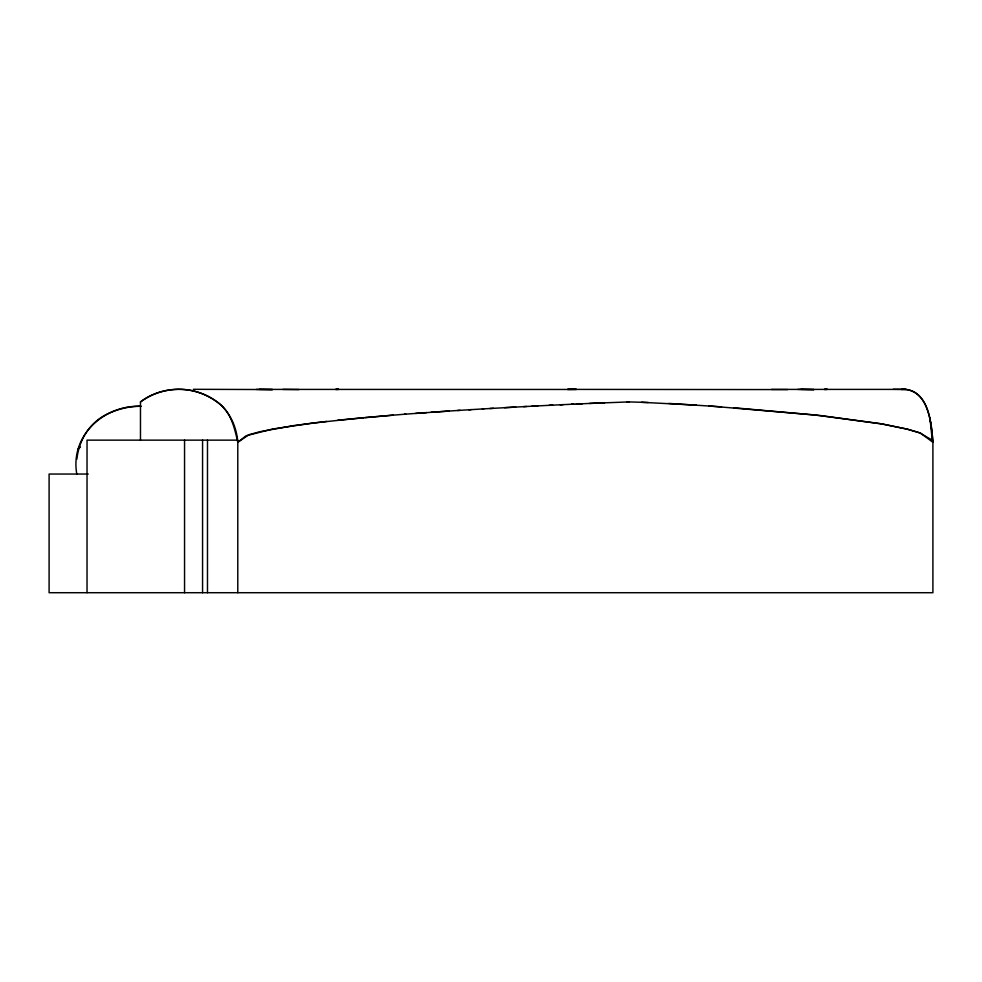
<?xml version="1.0" encoding="UTF-8"?>
<svg xmlns="http://www.w3.org/2000/svg" width="982" height="982" viewBox="0 0 982 982"><rect width="100%" height="100%" fill="white"/><g stroke="black" fill="none" stroke-linecap="round" stroke-linejoin="round"><path stroke-width="1.47" d="M76.854 474.38C69.673 435.456 104.473 404.559 141.322 406.315M76.854 459.22C79.247 438.058 91.265 420.198 111.15 412.305C120.491 408.426 130.557 406.204 140.696 406.303M78.081 448.909L80.475 447.068M140.475 440.096L140.475 401.945C154.297 391.462 172.439 387.362 189.489 390.173C198.069 391.634 206.33 394.825 213.646 399.527C228.45 408.733 236.515 425.12 237.791 442.268L248.9 434.756L260.021 431.675L293.36 425.636L326.711 421.401M140.475 401.945C154.223 391.572 172.181 387.436 189.133 390.124C199.174 391.781 208.749 395.82 216.936 401.859C230.709 410.992 234.367 427.158 237.791 442.268L246.138 435.75L272.554 429.048L312.166 423.119L363.782 417.645M337.833 420.186L393.401 415.104M364.997 417.534L405.787 414.122M404.51 414.22L448.97 411.053M415.632 413.385L426.753 412.575M431.037 412.268L460.092 410.329M457.452 410.501L471.213 409.629M468.782 409.789L483.856 408.868M482.322 408.966L493.443 408.303M489.773 408.524L526.782 406.474M504.552 407.677L515.673 407.076M523.48 406.646L537.903 405.897M531.778 406.217L552.768 405.149M549.012 405.333L563.103 404.658M901.366 389.486C928.42 387.387 931.476 423.684 932.9 442.268L932.9 592.711L49.1 592.711L49.1 474.048L88.257 474.048M560.133 404.793L573.77 404.154M576.311 404.032L604.593 402.78M571.254 404.265L582.363 403.762M589.519 403.43L629.143 401.908M256.4 389.412L576.311 389.461M282.816 389.412L298.958 389.584M771.484 389.412L906.091 389.4C929.524 393.291 931.341 423.942 932.9 442.268L920.453 433.099L908.006 429.343L883.1 424.138L820.866 415.607L733.726 407.739M797.887 389.412L814.041 389.596L800.833 389.363M576.311 389.302L567.498 389.4L787.625 389.584M193.307 389.302L272.554 389.572L259.334 389.351M906.091 389.4L893.276 389.302M626.823 401.847L648.292 402.497M641.442 402.289L696.373 405.136M668.767 403.406L721.586 406.855M708.82 405.959L814.041 414.87L880.068 423.61L906.484 428.962L919.692 432.817L932.262 440.194L932.9 442.268M929.929 417.694L932.262 440.194M237.791 592.711L237.791 440.145L87.03 440.145L87.03 592.711M207.484 440.145L207.484 592.711M202.562 440.145L202.562 592.711M184.555 440.145L184.555 592.711M338.581 389.351L335.648 389.4L338.581 389.375M827.249 389.351L824.315 389.4L827.249 389.375"/></g></svg>
